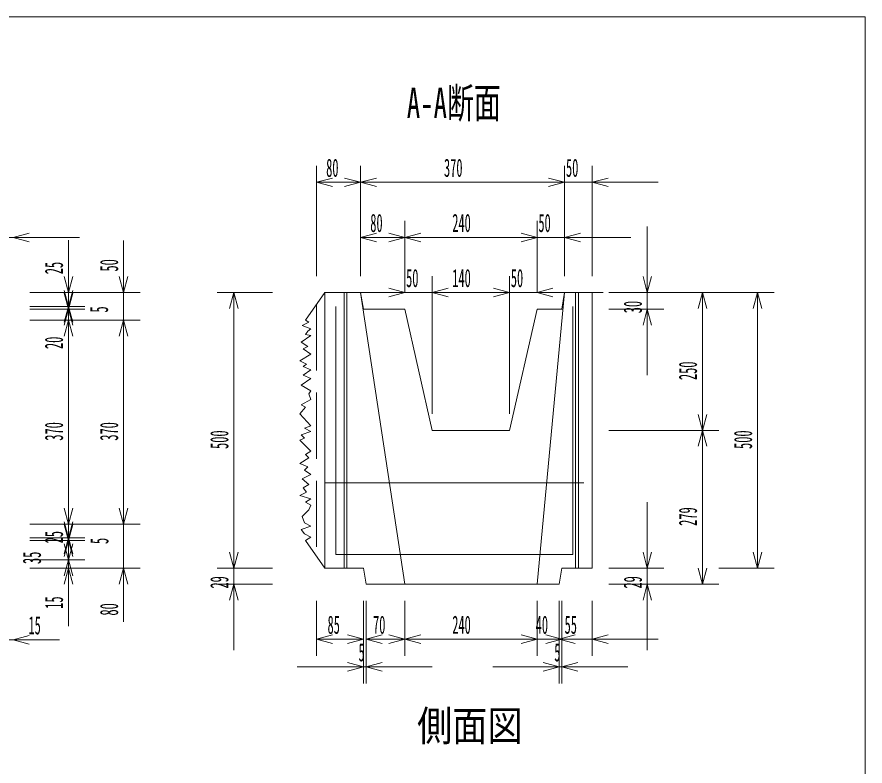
# Model space of a CAD drawing. Units: millimetres, scale not verified. Extents: x 842 to 4798, y 625 to 3475.
# Drawn here: x 3259 to 4798, y 2116 to 3475 of the extents above; entities that cross this region are included whole.
import ezdxf
from ezdxf.enums import TextEntityAlignment as Align

# ---------------------------------------------------------------- set-up
doc = ezdxf.new("R2010")
doc.units = ezdxf.units.MM
doc.header["$LTSCALE"] = 20
doc.linetypes.add('USER1', pattern=[8, 6, -2])
for name, color, linetype, lineweight in [('1', 7, 'Continuous', 18), ('10', 3, 'Continuous', 18), ('18', 7, 'Continuous', 18)]:
    doc.layers.add(name, color=color, linetype=linetype, lineweight=lineweight)
doc.styles.add('ＭＳ ゴシック', font='')
doc.styles.get('ＭＳ ゴシック').set_extended_font_data('MS Gothic')

msp = doc.modelspace()

# ---------------------------------------------------------------- linework, layer by layer
at = {"layer": '1'}
for p, q in [((842.5, 3475), (4797.5, 3475)), ((4797.5, 3475), (4797.5, 925)), ((3802.5, 3205), (3802.5, 3005)), ((3882.5, 3205), (3882.5, 3005)), ((3882.5, 3205), (3882.5, 3005)), ((4252.5, 3205), (4252.5, 3005)), ((4252.5, 3205), (4252.5, 3005)), ((4302.5, 3205), (4302.5, 3005)), ((3802.5, 3175), (3831.48, 3182.76)), ((3802.5, 3175), (3882.5, 3175)), ((3802.5, 3175), (3831.48, 3167.24)), ((3882.5, 3175), (3853.52, 3182.76)), ((3882.5, 3175), (3853.52, 3167.24)), ((3882.5, 3175), (3911.48, 3182.76)), ((3882.5, 3175), (4252.5, 3175)), ((3882.5, 3175), (3911.48, 3167.24)), ((4132.5, 3175), (4422.5, 3175)), ((4252.5, 3175), (4223.52, 3182.76)), ((4252.5, 3175), (4223.52, 3182.76)), ((4252.5, 3175), (4223.52, 3167.24)), ((4252.5, 3175), (4223.52, 3167.24)), ((4302.5, 3175), (4331.48, 3182.76)), ((4302.5, 3175), (4331.48, 3167.24)), ((3882.5, 3105), (3882.5, 3005)), ((3962.5, 3105), (3962.5, 3005)), ((3962.5, 3105), (3962.5, 3005)), ((4202.5, 3105), (4202.5, 3005)), ((4202.5, 3105), (4202.5, 3005)), ((4252.5, 3105), (4252.5, 3005)), ((4402.5, 3095), (4402.5, 2825)), ((3252.5, 3075), (3281.48, 3082.76)), ((3882.5, 3075), (3911.48, 3082.76)), ((3962.5, 3075), (3933.52, 3082.76)), ((3962.5, 3075), (3991.48, 3082.76)), ((4202.5, 3075), (4173.52, 3082.76)), ((4202.5, 3075), (4173.52, 3082.76)), ((4252.5, 3075), (4281.48, 3082.76)), ((3122.5, 3075), (3372.5, 3075)), ((3252.5, 3075), (3281.48, 3067.24)), ((3352.5, 3070), (3352.5, 2825)), ((3352.5, 3065), (3352.5, 2861.25)), ((3352.5, 3064.52), (3352.5, 2830)), ((3452.5, 3069.39), (3452.5, 2805)), ((3882.5, 3075), (3962.5, 3075)), ((3882.5, 3075), (3911.48, 3067.24)), ((3962.5, 3075), (3933.52, 3067.24)), ((3962.5, 3075), (4202.5, 3075)), ((3962.5, 3075), (3991.48, 3067.24)), ((4082.5, 3075), (4372.5, 3075)), ((4202.5, 3075), (4173.52, 3067.24)), ((4202.5, 3075), (4173.52, 3067.24)), ((4252.5, 3075), (4281.48, 3067.24)), ((3352.5, 2975), (3344.74, 3003.98)), ((3352.5, 2975), (3360.26, 3003.98)), ((3452.5, 2975), (3444.74, 3003.98)), ((3452.5, 2975), (3460.26, 3003.98)), ((3962.5, 3005), (3962.5, 2975)), ((4012.5, 3005), (4012.5, 2755)), ((4012.5, 3005), (4012.5, 2975)), ((4152.5, 3005), (4152.5, 2755)), ((4152.5, 3005), (4152.5, 2975)), ((4202.5, 3005), (4202.5, 2975)), ((4402.5, 2975), (4394.74, 3003.98)), ((4402.5, 2975), (4410.26, 3003.98)), ((3382.5, 2975), (3282.5, 2975)), ((3352.5, 2950), (3344.74, 2978.98)), ((3352.5, 2945), (3344.74, 2973.98)), ((3352.5, 2950), (3360.26, 2978.98)), ((3352.5, 2945), (3360.26, 2973.98)), ((3482.5, 2975), (3382.5, 2975)), ((3622.5, 2975), (3722.5, 2975)), ((3652.5, 2975), (3644.74, 2946.02)), ((3652.5, 2975), (3652.5, 2475)), ((3652.5, 2975), (3660.26, 2946.02)), ((3817.5, 2975), (3782.5, 2925)), ((3817.5, 2975), (3882.5, 2975)), ((3817.5, 2975), (3817.5, 2475)), ((4132.5, 2975), (3842.5, 2975)), ((3852.5, 2975), (3852.5, 2475)), ((3857.5, 2475), (3857.5, 2975)), ((3887.5, 2945), (3882.5, 2975)), ((3882.5, 2975), (3962.5, 2446)), ((3962.5, 2975), (3933.52, 2982.76)), ((3962.5, 2975), (3933.52, 2967.24)), ((4012.5, 2975), (4041.48, 2982.76)), ((4012.5, 2975), (4041.48, 2982.76)), ((4012.5, 2975), (4152.5, 2975)), ((4012.5, 2975), (4041.48, 2967.24)), ((4012.5, 2975), (4041.48, 2967.24)), ((4032.5, 2975), (4322.5, 2975)), ((4152.5, 2975), (4123.52, 2982.76)), ((4152.5, 2975), (4123.52, 2982.76)), ((4152.5, 2975), (4123.52, 2967.24)), ((4152.5, 2975), (4123.52, 2967.24)), ((4202.5, 2975), (4231.48, 2982.76)), ((4252.5, 2975), (4202.5, 2446)), ((4202.5, 2975), (4231.48, 2967.24)), ((4252.5, 2975), (4247.5, 2945)), ((4302.5, 2975), (4252.5, 2975)), ((4272.5, 2975), (4272.5, 2475)), ((4277.5, 2975), (4277.5, 2475)), ((4302.5, 2475), (4302.5, 2975)), ((4432.5, 2975), (4332.5, 2975)), ((4532.5, 2975), (4332.5, 2975)), ((4502.5, 2975), (4494.74, 2946.02)), ((4502.5, 2975), (4502.5, 2725)), ((4502.5, 2975), (4510.26, 2946.02)), ((4632.5, 2975), (4532.5, 2975)), ((4602.5, 2975), (4594.74, 2946.02)), ((4602.5, 2975), (4602.5, 2475)), ((4602.5, 2975), (4610.26, 2946.02)), ((3382.5, 2950), (3282.5, 2950)), ((3382.5, 2950), (3282.5, 2950)), ((3382.5, 2945), (3282.5, 2945)), ((3382.5, 2945), (3282.5, 2945)), ((3352.5, 2950), (3344.74, 2921.02)), ((3352.5, 2945), (3344.74, 2916.02)), ((3352.5, 2950), (3360.26, 2921.02)), ((3352.5, 2945), (3360.26, 2916.02)), ((3887.5, 2945), (3962.5, 2945)), ((3962.5, 2945), (4012.5, 2725)), ((4152.5, 2725), (4202.5, 2945)), ((4202.5, 2945), (4249.66, 2945)), ((4432.5, 2945), (4332.5, 2945)), ((4402.5, 2945), (4394.74, 2916.02)), ((4402.5, 2945), (4410.26, 2916.02)), ((3382.5, 2925), (3282.5, 2925)), ((3382.5, 2925), (3282.5, 2925)), ((3352.5, 2925), (3344.74, 2896.02)), ((3352.5, 2925), (3344.74, 2896.02)), ((3352.5, 2925), (3360.26, 2896.02)), ((3352.5, 2925), (3352.5, 2555)), ((3352.5, 2925), (3360.26, 2896.02)), ((3482.5, 2925), (3382.5, 2925)), ((3482.5, 2925), (3382.5, 2925)), ((3452.5, 2925), (3444.74, 2896.02)), ((3452.5, 2925), (3444.74, 2896.02)), ((3452.5, 2925), (3452.5, 2555)), ((3452.5, 2925), (3460.26, 2896.02)), ((3452.5, 2925), (3460.26, 2896.02)), ((3782.5, 2925), (3788.5, 2921)), ((3788.5, 2921), (3776.5, 2915)), ((3776.5, 2915), (3792.5, 2909)), ((3792.5, 2909), (3786.5, 2905)), ((3792.5, 2897), (3774.5, 2885)), ((3786.5, 2905), (3782.5, 2899)), ((3782.5, 2899), (3792.5, 2897)), ((3774.5, 2885), (3786.5, 2877)), ((3786.5, 2877), (3778.5, 2873)), ((3792.5, 2863), (3772.5, 2851)), ((3778.5, 2873), (3792.5, 2863)), ((3772.5, 2851), (3784.5, 2845)), ((3784.5, 2845), (3778.5, 2841)), ((3778.5, 2841), (3792.5, 2835)), ((3792.5, 2835), (3778.5, 2825)), ((3792.5, 2819), (3774.5, 2807)), ((3778.5, 2825), (3792.5, 2819)), ((3774.5, 2807), (3792.5, 2797)), ((3792.5, 2797), (3788.5, 2791)), ((3788.5, 2791), (3792.5, 2781)), ((3792.5, 2781), (3774.5, 2771)), ((3774.5, 2771), (3782.5, 2767)), ((3782.5, 2767), (3772.5, 2755)), ((3772.5, 2755), (3792.5, 2733)), ((4502.5, 2725), (4494.74, 2753.98)), ((4502.5, 2725), (4510.26, 2753.98)), ((3792.5, 2723), (3774.5, 2717)), ((3792.5, 2733), (3780.5, 2729)), ((3780.5, 2729), (3792.5, 2723)), ((4012.5, 2725), (4152.5, 2725)), ((4532.5, 2725), (4332.5, 2725)), ((4532.5, 2725), (4332.5, 2725)), ((4502.5, 2725), (4494.74, 2696.02)), ((4502.5, 2725), (4502.5, 2446)), ((4502.5, 2725), (4510.26, 2696.02)), ((3780.5, 2711), (3772.5, 2707)), ((3774.5, 2717), (3780.5, 2711)), ((3772.5, 2707), (3782.5, 2697)), ((3782.5, 2697), (3792.5, 2687)), ((3792.5, 2687), (3782.5, 2681)), ((3782.5, 2681), (3788.5, 2675)), ((3352.5, 2675), (3352.5, 2410)), ((3452.5, 2675), (3452.5, 2377.74)), ((3788.5, 2675), (3772.5, 2665)), ((3772.5, 2665), (3786.5, 2659)), ((3352.5, 2650), (3352.5, 2405)), ((3786.5, 2659), (3780.5, 2653)), ((3780.5, 2653), (3792.5, 2645)), ((3352.5, 2645), (3352.5, 2370)), ((3776.5, 2637), (3792.5, 2645)), ((3788.5, 2627), (3776.5, 2637)), ((3778.5, 2621), (3788.5, 2627)), ((3784.5, 2613), (3778.5, 2621)), ((3352.5, 2610), (3352.5, 2390.07)), ((3772.5, 2607), (3784.5, 2613)), ((3792.5, 2601), (3772.5, 2607)), ((3782.5, 2595), (3792.5, 2601)), ((3652.5, 2595), (3652.5, 2326)), ((3792.5, 2589), (3782.5, 2595)), ((3788.5, 2581), (3792.5, 2589)), ((4402.5, 2595), (4402.5, 2326)), ((3352.5, 2555), (3344.74, 2583.98)), ((3352.5, 2555), (3344.74, 2583.98)), ((3352.5, 2555), (3360.26, 2583.98)), ((3352.5, 2555), (3360.26, 2583.98)), ((3452.5, 2555), (3444.74, 2583.98)), ((3452.5, 2555), (3444.74, 2583.98)), ((3452.5, 2555), (3460.26, 2583.98)), ((3452.5, 2555), (3460.26, 2583.98)), ((3776.5, 2569), (3788.5, 2581)), ((3382.5, 2555), (3282.5, 2555)), ((3382.5, 2555), (3282.5, 2555)), ((3352.5, 2530), (3344.74, 2558.98)), ((3352.5, 2525), (3344.74, 2553.98)), ((3352.5, 2530), (3360.26, 2558.98)), ((3352.5, 2525), (3360.26, 2553.98)), ((3482.5, 2555), (3382.5, 2555)), ((3482.5, 2555), (3382.5, 2555)), ((3780.5, 2557), (3776.5, 2569)), ((3792.5, 2551), (3780.5, 2557)), ((3774.5, 2545), (3792.5, 2551)), ((3780.5, 2537), (3774.5, 2545)), ((3382.5, 2530), (3282.5, 2530)), ((3382.5, 2530), (3282.5, 2530)), ((3382.5, 2525), (3282.5, 2525)), ((3382.5, 2525), (3282.5, 2525)), ((3352.5, 2530), (3344.74, 2501.02)), ((3352.5, 2525), (3344.74, 2496.02)), ((3352.5, 2530), (3360.26, 2501.02)), ((3352.5, 2525), (3360.26, 2496.02)), ((3792.5, 2531), (3780.5, 2537)), ((3782.5, 2525), (3792.5, 2531)), ((3817.5, 2475), (3782.5, 2525)), ((3352.5, 2490), (3344.74, 2518.98)), ((3352.5, 2490), (3360.26, 2518.98)), ((3652.5, 2475), (3644.74, 2503.98)), ((3652.5, 2475), (3644.74, 2503.98)), ((3652.5, 2475), (3660.26, 2503.98)), ((3652.5, 2475), (3660.26, 2503.98)), ((4402.5, 2475), (4394.74, 2503.98)), ((4402.5, 2475), (4410.26, 2503.98)), ((4602.5, 2475), (4594.74, 2503.98)), ((4602.5, 2475), (4610.26, 2503.98)), ((3382.5, 2490), (3282.5, 2490)), ((3382.5, 2490), (3282.5, 2490)), ((3352.5, 2490), (3344.74, 2461.02)), ((3352.5, 2490), (3360.26, 2461.02)), ((3382.5, 2475), (3282.5, 2475)), ((3352.5, 2475), (3344.74, 2446.02)), ((3352.5, 2475), (3360.26, 2446.02)), ((3482.5, 2475), (3382.5, 2475)), ((3452.5, 2475), (3444.74, 2446.02)), ((3452.5, 2475), (3460.26, 2446.02)), ((3622.5, 2475), (3722.5, 2475)), ((3622.5, 2475), (3722.5, 2475)), ((3817.5, 2475), (3887.5, 2475)), ((3892.5, 2446), (3887.5, 2475)), ((4247.5, 2475), (4242.5, 2446)), ((4247.5, 2475), (4277.5, 2475)), ((4277.5, 2475), (4302.5, 2475)), ((4432.5, 2475), (4332.5, 2475)), ((4502.5, 2446), (4494.74, 2474.98)), ((4502.5, 2446), (4510.26, 2474.98)), ((4632.5, 2475), (4532.5, 2475)), ((3622.5, 2446), (3722.5, 2446)), ((3652.5, 2446), (3644.74, 2417.02)), ((3652.5, 2446), (3660.26, 2417.02)), ((3892.5, 2446), (4242.5, 2446)), ((4432.5, 2446), (4332.5, 2446)), ((4532.5, 2446), (4332.5, 2446)), ((4402.5, 2446), (4394.74, 2417.02)), ((4402.5, 2446), (4410.26, 2417.02)), ((3802.5, 2316), (3802.5, 2416)), ((3887.5, 2316), (3887.5, 2416)), ((3887.5, 2266), (3887.5, 2416)), ((3892.5, 2316), (3892.5, 2416)), ((3892.5, 2266), (3892.5, 2416)), ((3962.5, 2316), (3962.5, 2416)), ((3962.5, 2316), (3962.5, 2416)), ((4202.5, 2316), (4202.5, 2416)), ((4202.5, 2316), (4202.5, 2416)), ((4242.5, 2316), (4242.5, 2416)), ((4242.5, 2266), (4242.5, 2416)), ((4247.5, 2316), (4247.5, 2416)), ((4247.5, 2266), (4247.5, 2416)), ((4302.5, 2316), (4302.5, 2416)), ((3802.5, 2346), (3831.48, 2353.76)), ((3887.5, 2346), (3858.52, 2353.76)), ((3892.5, 2346), (3921.48, 2353.76)), ((3962.5, 2346), (3933.52, 2353.76)), ((3962.5, 2346), (3991.48, 2353.76)), ((4202.5, 2346), (4173.52, 2353.76)), ((4202.5, 2346), (4173.52, 2353.76)), ((4247.5, 2346), (4218.52, 2353.76)), ((4242.5, 2346), (4271.48, 2353.76)), ((4302.5, 2346), (4331.48, 2353.76)), ((3117.5, 2345), (3336.25, 2345)), ((3252.5, 2345), (3281.48, 2352.76)), ((3252.5, 2345), (3281.48, 2337.24)), ((3887.5, 2346), (3802.5, 2346)), ((3802.5, 2346), (3831.48, 2338.24)), ((3887.5, 2346), (3858.52, 2338.24)), ((3962.5, 2346), (3892.5, 2346)), ((3892.5, 2346), (3921.48, 2338.24)), ((3962.5, 2346), (3933.52, 2338.24)), ((4202.5, 2346), (3962.5, 2346)), ((3962.5, 2346), (3991.48, 2338.24)), ((4362.5, 2346), (4082.5, 2346)), ((4422.5, 2346), (4127.5, 2346)), ((4202.5, 2346), (4173.52, 2338.24)), ((4202.5, 2346), (4173.52, 2338.24)), ((4247.5, 2346), (4218.52, 2338.24)), ((4242.5, 2346), (4271.48, 2338.24)), ((4302.5, 2346), (4331.48, 2338.24)), ((3767.5, 2296), (4012.5, 2296)), ((3887.5, 2296), (3858.52, 2303.76)), ((3887.5, 2296), (3858.52, 2288.24)), ((3892.5, 2296), (3921.48, 2303.76)), ((3892.5, 2296), (3921.48, 2288.24)), ((4367.5, 2296), (4122.5, 2296)), ((4242.5, 2296), (4213.52, 2303.76)), ((4242.5, 2296), (4213.52, 2288.24)), ((4247.5, 2296), (4276.48, 2303.76)), ((4247.5, 2296), (4276.48, 2288.24))]:
    msp.add_line(p, q, dxfattribs=at)
at = {"layer": '1', "linetype": 'USER1'}
msp.add_line((3802.5, 2953.57), (3802.5, 2496.43), dxfattribs=at)
at = {"layer": '10'}
msp.add_line((3817.5, 2630), (4287.5, 2630), dxfattribs=at)
at = {"layer": '18'}
for p, q in [((3837.5, 2950), (3837.5, 2500)), ((4267.5, 2950), (4267.5, 2500)), ((3837.5, 2500), (4267.5, 2500))]:
    msp.add_line(p, q, dxfattribs=at)

# ---------------------------------------------------------------- texts
at = {"layer": '1', "style": 'ＭＳ ゴシック'}
for s, height, width, p in [('A-A断面', 54.99, 0.65, (3966.25, 3275)), ('80', 32.99, 0.5, (3820, 3175)), ('370', 32.99, 0.5, (4033.75, 3175)), ('50', 32.99, 0.5, (4255, 3175)), ('80', 32.99, 0.5, (3900, 3075)), ('240', 32.99, 0.5, (4048.75, 3075)), ('50', 32.99, 0.5, (4205, 3075)), ('50', 32.99, 0.5, (3965, 2975)), ('140', 32.99, 0.5, (4048.75, 2975)), ('50', 32.99, 0.5, (4155, 2975)), ('15', 32.99, 0.5, (3280, 2345)), ('85', 32.99, 0.5, (3822.5, 2346)), ('70', 32.99, 0.5, (3905, 2346)), ('240', 32.99, 0.5, (4048.75, 2346)), ('40', 32.99, 0.5, (4200, 2346)), ('55', 32.99, 0.5, (4252.5, 2346)), ('5', 32.99, 0.5, (3878.75, 2296)), ('5', 32.99, 0.5, (4233.75, 2296)), ('側面図', 54.99, 0.85, (3985, 2145))]:
    msp.add_text(s, height=height, dxfattribs=dict(at, width=width)).set_placement(p, align=Align.BOTTOM_LEFT)
at = {"layer": '1', "style": 'ＭＳ ゴシック', "width": 0.5}
for s, p in [('50', (3452.5, 3013.14)), ('25', (3352.5, 3008.27)), ('30', (4402.5, 2937.5)), ('5', (3434.24, 2938.75)), ('20', (3352.5, 2872.5)), ('250', (4502.5, 2816.25)), ('370', (3352.5, 2706.25)), ('370', (3452.5, 2706.25)), ('500', (3652.5, 2691.25)), ('500', (4602.5, 2691.25)), ('279', (4502.5, 2551.75)), ('25', (3352.5, 2520)), ('5', (3434.97, 2518.75)), ('35', (3312.5, 2482.5)), ('29', (3652.5, 2438)), ('29', (4402.5, 2438)), ('15', (3352.5, 2401.32)), ('80', (3452.5, 2388.99))]:
    msp.add_text(s, height=32.99, rotation=90, dxfattribs=at).set_placement(p, align=Align.BOTTOM_LEFT)

doc.saveas('drawing.dxf')
